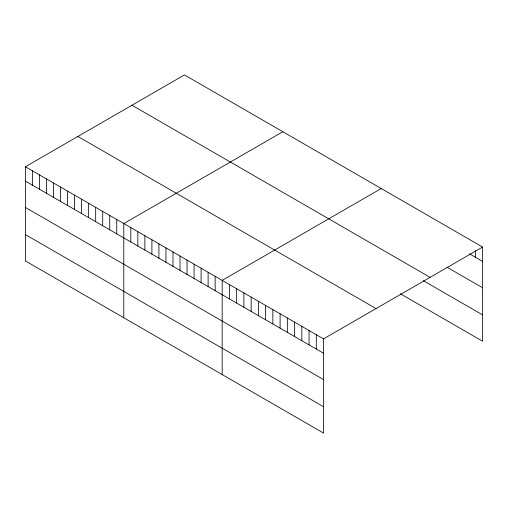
<?xml version="1.0" encoding="UTF-8"?>
<svg xmlns="http://www.w3.org/2000/svg" width="508" height="508" viewBox="0 0 508 508"><rect width="100%" height="100%" fill="white"/><g stroke="black" fill="none" stroke-linecap="round" stroke-linejoin="round"><path stroke-width="0.76" d="M25.4 166.757L323.539 338.887L323.539 433.076L25.4 260.947L25.4 166.757L184.461 74.924L482.6 247.053L482.6 341.243L400.323 293.738M282.848 131.724L123.787 223.558L123.787 317.748M381.235 188.531L222.174 280.359L222.174 374.555M323.539 338.887L482.6 247.053M469.436 253.803L482.6 261.404M447.053 267.233L482.6 287.75M131.972 105.226L430.111 277.355M423.361 280.695L482.6 314.897M77.889 136.449L376.028 308.578M25.4 181.108L323.539 353.238M25.4 207.454L323.539 379.584M25.4 234.601L323.539 406.73M475.361 250.425L475.361 257.226M316.3 334.702L316.3 349.06M309.061 330.524L309.061 344.875M301.822 326.346L301.822 340.697M294.577 322.167L294.577 336.518M287.337 317.983L287.337 332.334M280.099 313.804L280.099 328.155M272.859 309.626L272.859 323.977M265.614 305.441L265.614 319.792M258.375 301.263L258.375 315.614M251.136 297.085L251.136 311.436M243.897 292.9L243.897 307.251M236.652 288.722L236.652 303.073M229.413 284.543L229.413 298.894M215.144 276.301L215.144 290.659M208.115 272.244L208.115 286.601M201.092 268.192L201.092 282.543M194.062 264.135L194.062 278.486M187.033 260.077L187.033 274.428M180.01 256.019L180.01 270.37M172.98 251.962L172.98 266.313M165.951 247.904L165.951 262.255M158.921 243.846L158.921 258.197M151.898 239.789L151.898 254.14M144.869 235.731L144.869 250.082M137.839 231.673L137.839 246.024M130.816 227.616L130.816 241.967M116.757 219.5L116.757 233.851M109.734 215.443L109.734 229.794M102.705 211.385L102.705 225.736M95.675 207.328L95.675 221.679M88.646 203.27L88.646 217.621M81.623 199.212L81.623 213.563M74.593 195.155L74.593 209.512M67.564 191.097L67.564 205.454M60.541 187.039L60.541 201.397M53.511 182.988L53.511 197.339M46.482 178.93L46.482 193.281M39.453 174.873L39.453 189.224M32.429 170.815L32.429 185.166"/></g></svg>
